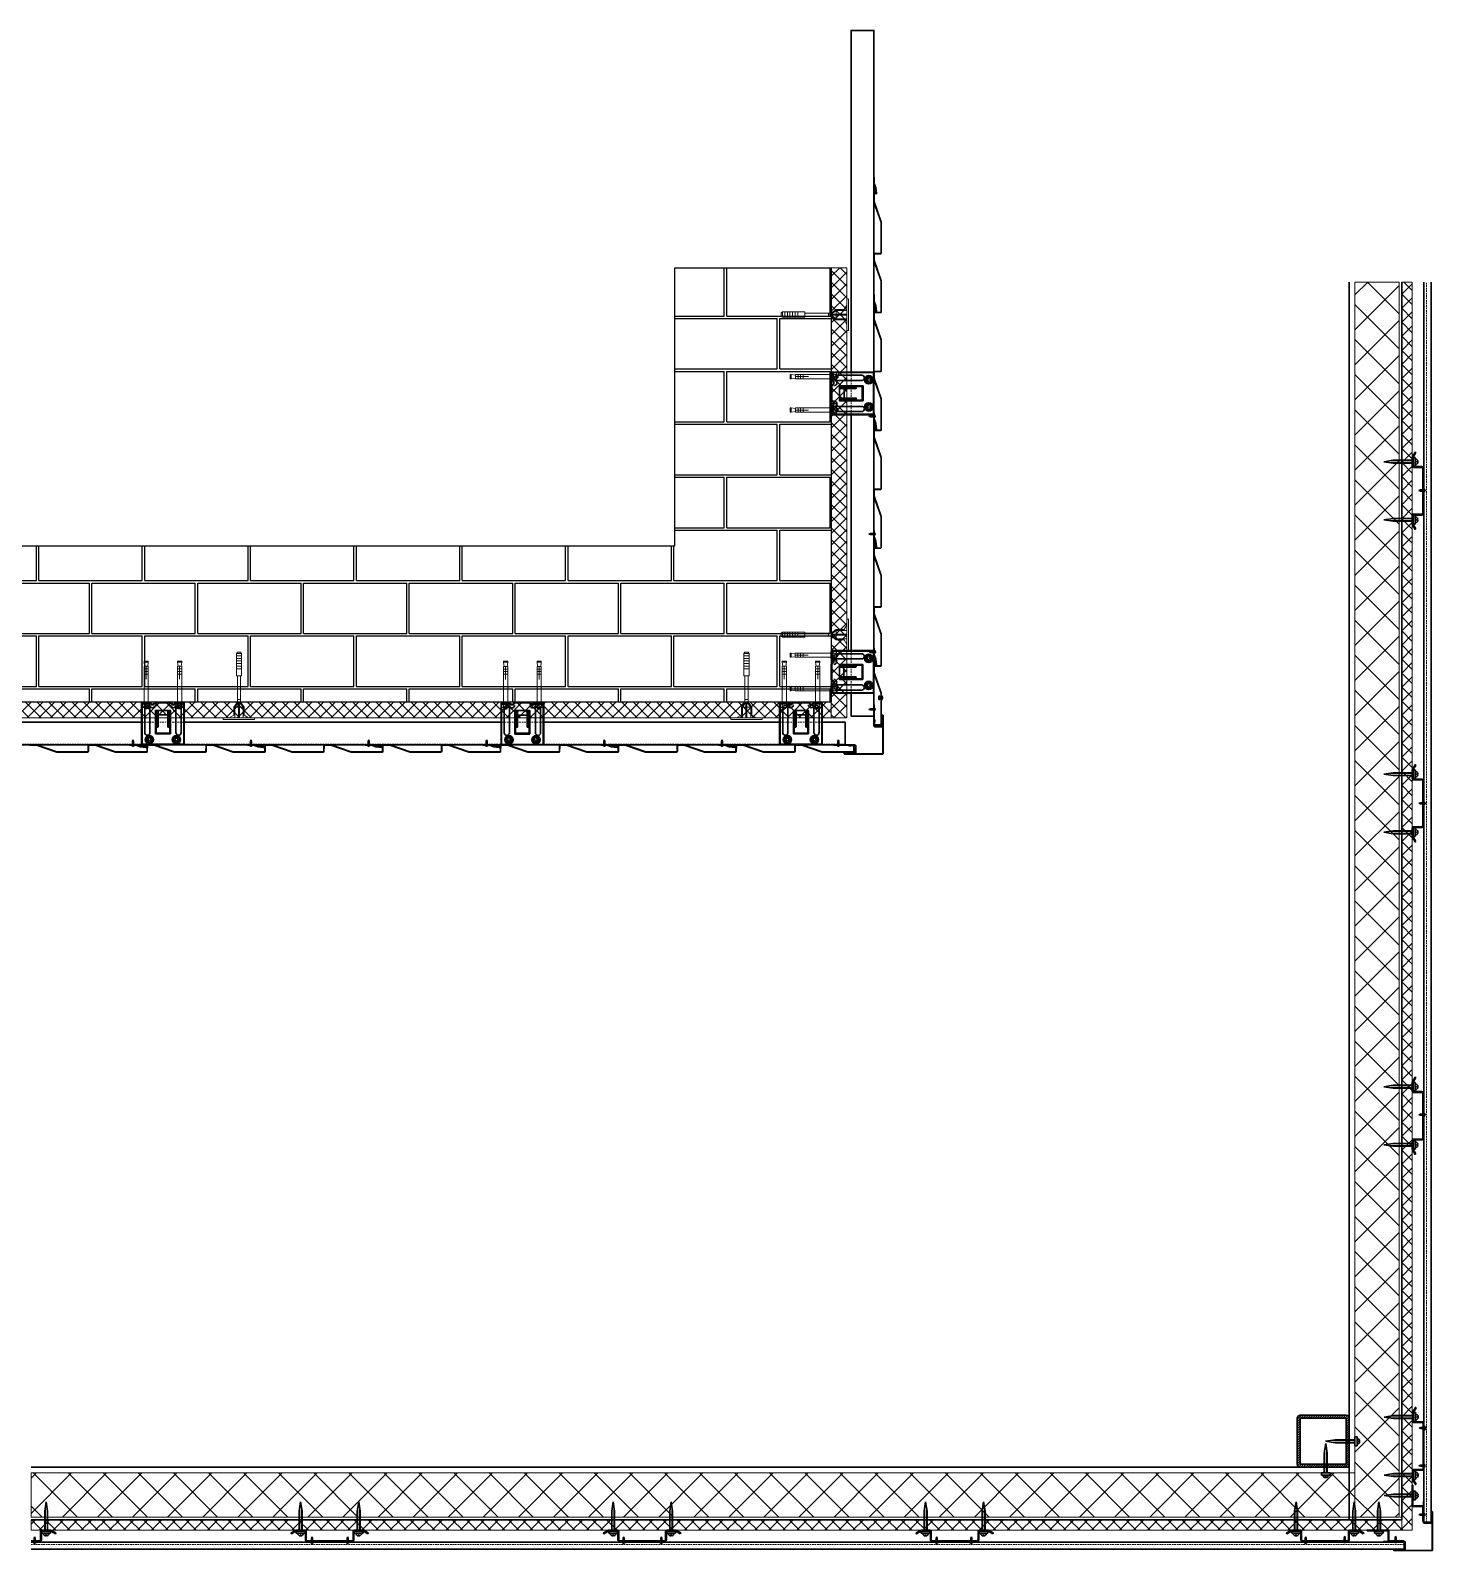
# Model space of a CAD drawing. Header units: millimetres. Extents: x 3616 to 17812, y 1698 to 9799.
# Drawn here: x 9871 to 12563, y 1841 to 4760 of the extents above; entities that cross this region are included whole.
import ezdxf

# ---------------------------------------------------------------- set-up
doc = ezdxf.new("R2010")
doc.units = ezdxf.units.MM
doc.linetypes.add('ACAD_ISO02W100', pattern=[15, 12, -3])
doc.linetypes.add('невидимая2', pattern=[4.7625, 3.175, -1.5875])
for name, color, linetype, lineweight in [('1', 250, 'Continuous', 30), ('2', 5, 'Continuous', 30), ('3', 4, 'Continuous', 15), ('30', 233, 'Continuous', 5), ('4', 233, 'Continuous', 30), ('6', 191, 'Continuous', 30), ('An', 6, 'Continuous', 20), ('brackets 80х80', 250, 'Continuous', 30), ('d1', 4, 'Continuous', 5), ('hidden', 30, 'невидимая2', 5), ('L100', 4, 'Continuous', 30), ('Plofile 2', 250, 'Continuous', 30), ('Siding', 3, 'Continuous', 30)]:
    doc.layers.add(name, color=color, linetype=linetype, lineweight=lineweight)
doc.layers.add('wall2', color=250, linetype='Continuous')
pattern_1 = [(45, (-6723.113, -10911.51), (-33.67596, 33.67596), []), (135, (-6723.113, -10911.51), (-33.67596, -33.67596), [])]

# ---------------------------------------------------------------- blocks, each defined once
blk = doc.blocks.new('deco')
at = {"layer": '3'}
for p, q in [((-0.292, 0), (-0.292, 1.201)), ((0.293, 0), (0.293, 1.201))]:
    blk.add_line(p, q, dxfattribs=at)
at = {"layer": '4'}
for p, q in [((0, 1.485), (-0.5, 1)), ((-0.5, 0), (-0.5, 1)), ((0, 1.485), (0.5, 1)), ((0.5, 0), (0.5, 1)), ((0.5, 0), (-0.5, 0)), ((1.519, 0), (-1.519, 0)), ((-1.519, 0), (-1.519, -0.111)), ((-1.519, -0.111), (1.519, -0.111)), ((-0.084, -0.233), (-0.455, -0.233)), ((0.084, -0.166), (-0.084, -0.166)), ((-0.084, -0.166), (-0.084, -0.233)), ((0.084, -0.233), (0.084, -0.166)), ((0.455, -0.233), (0.084, -0.233)), ((1.519, -0.111), (1.519, 0))]:
    blk.add_line(p, q, dxfattribs=at)
for major_axis, start_param, end_param in [((-1.519, 0), 0.791077, 1.266344), ((1.519, 0), -1.266344, -0.791077)]:
    blk.add_ellipse((0, 0.245), major_axis=major_axis, ratio=0.329918, start_param=start_param, end_param=end_param, dxfattribs=at)
blk = doc.blocks.new('8х70')
at = {"layer": 'An'}
for p, q in [((-4, 3), (-4, 9)), ((-4, 2.6), (-4, 3)), ((-4, 1), (-4, 1.6)), ((-3, 11), (-2, 12)), ((-2, 12), (2, 12)), ((3, 11), (2, 12)), ((4, 3), (4, 9)), ((4, 2.4), (4, 3)), ((4, 1), (4, 1.4)), ((-4, -55), (4, -55)), ((0, -70), (0, -45)), ((-4, -60), (4, -60)), ((-4, -65), (4, -65)), ((-4, -78), (-3, -70)), ((4, -78), (3, -70))]:
    blk.add_line(p, q, dxfattribs=at)
at = {"layer": 'An', "lineweight": 5}
for p, q in [((-2, 12), (-2, 9)), ((2, 12), (2, 9))]:
    blk.add_line(p, q, dxfattribs=at)
at = {"layer": 'An'}
for points in [[(-7.6, 0), (7.6, 0), (7.6, 1), (-7.6, 1)], [(-7, 3), (7, 3), (7, 9), (-7, 9)], [(-4, 0), (4, 0), (4, -70), (-4, -70)], [(-3, 9), (3, 9), (3, 11), (-3, 11)], [(-4, -80), (4, -80), (4, -78), (-4, -78)]]:
    blk.add_lwpolyline(points, close=True, dxfattribs=at)
for points in [[(-7, 3), (0, 2), (0, 1), (-7, 2), (-7, 3)], [(0, 3), (7, 2), (7, 1), (0, 2), (0, 3)]]:
    blk.add_lwpolyline(points, dxfattribs=at)
blk = doc.blocks.new('AN1')
at = {"color": 0, "linetype": 'ACAD_ISO02W100', "lineweight": 13, "ltscale": 5}
for p, q in [((-276.1, 96.7), (-266, 96.7)), ((-276.1, 92.2), (-266, 92.2)), ((-276.1, 87.2), (-266, 87.2)), ((-276.1, 82.2), (-266, 82.2)), ((-276.1, 77.1), (-266, 77.1)), ((-276.1, 72.1), (-266, 72.1)), ((-276.1, 67.1), (-266, 67.1)), ((-274.2, 8.3), (-268.2, 8.3)), ((-270.2, 3.2), (-270.2, -27)), ((-281, -6.8), (-261.1, -6.8))]:
    blk.add_line(p, q, dxfattribs=at)
blk.add_lwpolyline([(-276.1, 53.7), (-266, 53.7), (-266, 96.7), (-267.9, 98.9), (-274.5, 98.9), (-276.1, 96.7)], close=True, dxfattribs=at)
for points in [[(-274.2, 53.7), (-274.2, 3.2), (-281, -6.8), (-281, -22.2), (-290.1, -27)], [(-253, -27), (-261.1, -22.2), (-261.1, -6.8), (-268.2, 3.2), (-268.2, 53.7)], [(-278.9, -27), (-278.9, -6.8), (-272.2, 3.2), (-272.2, -27)], [(-270.2, 3.2), (-263.1, -6.8), (-263.1, -27)], [(-301.4, -30), (-241, -30), (-241, -27), (-301.4, -27), (-301.4, -30)]]:
    blk.add_lwpolyline(points, dxfattribs=at)
blk = doc.blocks.new('R1')
at = {"layer": '6'}
for points in [[(9082.7, 701.5), (9078, 698.8), (9078, 693.3), (9082.7, 690.5), (9087.5, 693.3), (9087.5, 698.8)], [(9134.7, 701.5), (9130, 698.8), (9130, 693.3), (9134.7, 690.5), (9139.5, 693.3), (9139.5, 698.8)]]:
    blk.add_lwpolyline(points, close=True, dxfattribs=at)
for centre, radius in [((9082.7, 696), 8), ((9082.7, 696), 6.5), ((9082.7, 696), 5.5), ((9082.7, 696), 4.76), ((9134.7, 696), 8), ((9134.7, 696), 6.5), ((9134.7, 696), 5.5), ((9134.7, 696), 4.76)]:
    blk.add_circle(centre, radius, dxfattribs=at)
at = {"layer": 'brackets 80х80'}
blk.add_line((9095.7, 648.6), (9121.7, 648.6), dxfattribs=at)
for points in [[(9124.9, 625.7, -0.648545), (9132.5, 625.4, 0.31825), (9134.4, 624), (9147.7, 624, 0.414214), (9149.7, 626), (9149.7, 705), (9067.7, 705), (9067.7, 626, 0.414214), (9069.7, 624), (9083.1, 624, 0.31825), (9085, 625.4, -0.708231), (9092.5, 625.4, 0.31825), (9094.4, 624), (9122.7, 624, 0.282892), (9124.9, 625.7), (9124.9, 625.7)], [(9068.7, 705), (9068.7, 627, 0.414214), (9070.7, 625), (9082.4, 625, 0.290053), (9084.2, 626.2, -0.633394), (9093.3, 626.2, 0.290053), (9095.1, 625), (9122.4, 625, 0.290053), (9124.2, 626.2, -0.633394), (9133.3, 626.2, 0.290053), (9135.1, 625), (9146.7, 625, 0.414214), (9148.7, 627), (9148.7, 705)], [(9096.6, 640.8), (9097.5, 642.2), (9097.5, 671.2, -1), (9099.5, 671.2), (9099.5, 642.2), (9100.5, 640.8)], [(9120.9, 640.8), (9119.9, 642.2), (9119.9, 671.2, 1), (9117.9, 671.2), (9117.9, 642.2), (9117, 640.8)], [(9082.5, 630.4, 0.317681), (9083.7, 630.9, -0.786444), (9093.7, 630.9, 0.315935), (9095.2, 630.4, 1.393721)], [(9135, 630.4, -0.317681), (9133.7, 630.9, 0.786444), (9123.7, 630.9, -0.315935), (9122.3, 630.4, -1.393721)]]:
    blk.add_lwpolyline(points, format="xyb", dxfattribs=at)
for points in [[(9073.7, 682.5, -1), (9083.7, 682.5), (9083.7, 635.5, -1), (9073.7, 635.5)], [(9133.7, 682.5, -1), (9143.7, 682.5), (9143.7, 635.5, -1), (9133.7, 635.5)]]:
    blk.add_lwpolyline(points, format="xyb", close=True, dxfattribs=at)
for points in [[(9094.2, 685), (9094.2, 640), (9123.2, 640), (9123.2, 685)], [(9094.2, 685), (9123.2, 685)], [(9094.2, 640), (9095.7, 648.6), (9095.7, 683.5), (9121.7, 683.5), (9121.7, 648.6), (9123.2, 640)]]:
    blk.add_lwpolyline(points, dxfattribs=at)
at = {"layer": 'hidden'}
for points in [[(9078.8, 694, -0.8), (9078.8, 698), (9086.6, 698, -0.8), (9086.6, 694)], [(9130.8, 694, -0.8), (9130.8, 698), (9138.6, 698, -0.8), (9138.6, 694)]]:
    blk.add_lwpolyline(points, format="xyb", close=True, dxfattribs=at)
for centre in [(9082.7, 696), (9134.7, 696)]:
    blk.add_circle(centre, 2, dxfattribs=at)
blk = doc.blocks.new('2')
at = {"layer": '2'}
for p, q in [((-0.5, 1.75), (0.5, 1.75)), ((0.34, -0.52), (-0.34, -0.52))]:
    blk.add_line(p, q, dxfattribs=at)
blk.add_lwpolyline([(1.12, 0), (-1.12, 0), (-1.12, -0.13, 0.414214), (-1, -0.25), (1, -0.25, 0.414214), (1.12, -0.13)], format="xyb", close=True, dxfattribs=at)
blk.add_lwpolyline([(-0.5, 0), (0.5, 0), (0.5, 1), (-0.5, 1)], close=True, dxfattribs=at)
for centre, radius, start, end in [((-0.5, 1.38), 0.375, 90, 270), ((0.5, 1.38), 0.375, 270, 90), ((0, 0.55), 1.13, 225.32539, 252.55614), ((0, 0.55), 1.13, 287.44386, 314.67461)]:
    blk.add_arc(centre, radius, start, end, dxfattribs=at)

msp = doc.modelspace()

# ---------------------------------------------------------------- hatches: boundary and pattern name
h = msp.add_hatch()
h.set_pattern_fill('AR-B816C', color=253, scale=0.5, style=0)
h.set_pattern_definition([(0, (-11448.93, -6766.44), (101.6, 101.6), [198.4375, -4.7625]), (0, (-11550.53, -6761.68), (101.6, 101.6), [198.4375, -4.7625]), (90, (-11448.93, -6766.44), (-101.6, 101.6), [-106.3625, 96.8375]), (90, (-11453.69, -6766.44), (-101.6, 101.6), [-106.3625, 96.8375])])
h.paths.add_polyline_path([(11408.4, 4304), (11408.4, 3469.8), (8121.7, 3469.8), (8121.7, 3769.8), (11108.4, 3769.8), (11108.4, 4304)])
at = {"layer": '30', "lineweight": 5}
h = msp.add_hatch(dxfattribs=at)
h.set_pattern_fill('ANSI37', color=256, scale=5, style=0)
h.set_pattern_definition([(45, (5947.146, 3630.804), (-11.22532, 11.22532), []), (135, (5947.146, 3630.804), (-11.22532, -11.22532), [])])
h.paths.add_polyline_path([(11408.4, 4304), (11438.4, 4304), (11438.4, 3439.8), (11408.4, 3439.8)])
at = {"layer": '30'}
h = msp.add_hatch(dxfattribs=at)
h.set_pattern_fill('ANSI37', color=256, scale=15, style=0)
h.set_pattern_definition(pattern_1)
h.paths.add_polyline_path([(12414.2, 4276.4), (12414.2, 1904.7), (12499.3, 1904.7), (12499.3, 4276.4)])
h = msp.add_hatch(dxfattribs=at)
h.set_pattern_fill('ANSI37', color=24, scale=6, style=0)
h.set_pattern_definition([(45, (7816.51, -8894.072), (-13.470384, 13.470384), []), (135, (7816.51, -8894.072), (-13.470384, -13.470384), [])])
h.paths.add_polyline_path([(12524.2, 4276.4), (12524.2, 1879.7), (12504.2, 1879.7), (12504.2, 4276.4)])
at = {"layer": '30', "lineweight": 5}
h = msp.add_hatch(dxfattribs=at)
h.set_pattern_fill('ANSI37', color=256, scale=5, style=0)
h.set_pattern_definition([(225, (11247.347, 8931.005), (-11.22532, 11.22532), []), (135, (11247.347, 8931.005), (11.22532, 11.22532), [])])
h.paths.add_polyline_path([(8167.9, 3469.8), (8167.9, 3439.8), (11408.4, 3439.8), (11408.4, 3469.8)])
at = {"layer": '30'}
h = msp.add_hatch(dxfattribs=at)
h.set_pattern_fill('ANSI37', color=256, scale=15, style=0)
h.set_pattern_definition(pattern_1)
h.paths.add_polyline_path([(9872.3, 1904.7), (12414.2, 1904.7), (12414.2, 1989.7), (9872.3, 1989.7)])
h = msp.add_hatch(dxfattribs=at)
h.set_pattern_fill('ANSI37', color=24, scale=6, style=0)
h.set_pattern_definition([(45, (-29200.942, -8894.072), (-13.470384, 13.470384), []), (135, (-29200.942, -8894.072), (-13.470384, -13.470384), [])])
h.paths.add_polyline_path([(9872.3, 1879.7), (9872.3, 1899.7), (12504.2, 1899.7), (12504.2, 1879.7)])
at = {"layer": 'd1'}
h = msp.add_hatch(dxfattribs=at)
h.set_pattern_fill('ANSI31', color=256, style=0)
h.set_pattern_definition([(45, (56477.9928, -24057.178), (-2.24506403, 2.24506403), [])])
h.paths.add_polyline_path([(12309.2, 2006.7), (12397.2, 2006.7), (12397.2, 2094.7), (12309.2, 2094.7)], flags=16)
edge = h.paths.add_edge_path()
edge.add_line((12309.2, 2000.7), (12397.2, 2000.7))
edge.add_arc((12397.2, 2006.7), 6, 270, 360)
edge.add_line((12403.2, 2006.7), (12403.2, 2094.7))
edge.add_arc((12397.2, 2094.7), 6, 0, 90)
edge.add_line((12397.2, 2100.7), (12309.2, 2100.7))
edge.add_arc((12309.2, 2094.7), 6, 90, 180)
edge.add_line((12303.2, 2094.7), (12303.2, 2006.7))
edge.add_arc((12309.2, 2006.7), 6, 180, 270)

# ---------------------------------------------------------------- linework, layer by layer
at = {"color": 253}
msp.add_lwpolyline([(11408.4, 4304), (11408.4, 3469.8), (8121.7, 3469.8), (8121.7, 3769.8), (11108.4, 3769.8), (11108.4, 4304)], close=True, dxfattribs=at)
at = {"color": 1}
msp.add_lwpolyline([(11505.1, 3469.5), (11505.1, 3487), (11491.6, 3526), (11491.6, 3539), (11491.6, 3551.5), (11491.6, 3551.5, -1), (11493.6, 3551.5), (11494.2, 3545.7, -0.079849), (11494.1, 3544.2, 0.012939), (11493.7, 3543, 0.242715), (11493.8, 3541.7, 0.256034), (11495, 3541, 0.412321), (11496, 3542), (11494.9, 3552.5), (11491.7, 3561.2, -0.074412), (11491.6, 3562.1), (11491.6, 3572.8), (11491.1, 3572.8), (11491.1, 3562.1, 0.074412), (11491.2, 3561), (11494.4, 3552.4), (11495.5, 3542, -0.398209), (11495, 3541.5, -0.253287), (11494.2, 3541.9, -0.247026), (11494.2, 3542.8, -0.013633), (11494.6, 3544, 0.081757), (11494.7, 3545.7), (11494.1, 3551.5, 0.990058), (11491.1, 3551.5), (11491.1, 3539), (11491.1, 3525.9), (11504.6, 3486.9), (11504.6, 3469.5)], format="xyb", close=True, dxfattribs=at)
at = {"layer": '1'}
for points in [[(12530.8, 3802.3), (12525.8, 3810.9, -0.131652), (12525.7, 3811.2), (12525.7, 3828.6, -0.414214), (12526.2, 3829.1), (12542.2, 3829.1, 0.414214), (12545.7, 3832.6), (12545.7, 3918.6, 0.414214), (12542.2, 3922.1), (12526.2, 3922.1, -0.414214), (12525.7, 3922.6), (12525.7, 3940.1, -0.131652), (12525.8, 3940.3), (12530.8, 3949), (12529.5, 3949.7), (12529.5, 3949.7), (12529.5, 3949.7), (12524.5, 3941.1, 0.131652), (12524.2, 3940.1), (12524.2, 3922.6, 0.414214), (12526.2, 3920.6), (12542.2, 3920.6, -0.414214), (12544.2, 3918.6), (12544.2, 3832.6, -0.414214), (12542.2, 3830.6), (12526.2, 3830.6, 0.414214), (12524.2, 3828.6), (12524.2, 3811.2, 0.131652), (12524.5, 3810.2), (12529.5, 3801.5)], [(12530.8, 3202.3), (12525.8, 3210.9, -0.131652), (12525.7, 3211.2), (12525.7, 3228.6, -0.414214), (12526.2, 3229.1), (12542.2, 3229.1, 0.414214), (12545.7, 3232.6), (12545.7, 3318.6, 0.414214), (12542.2, 3322.1), (12526.2, 3322.1, -0.414214), (12525.7, 3322.6), (12525.7, 3340.1, -0.131652), (12525.8, 3340.3), (12530.8, 3349), (12529.5, 3349.7), (12529.5, 3349.7), (12529.5, 3349.7), (12524.5, 3341.1, 0.131652), (12524.2, 3340.1), (12524.2, 3322.6, 0.414214), (12526.2, 3320.6), (12542.2, 3320.6, -0.414214), (12544.2, 3318.6), (12544.2, 3232.6, -0.414214), (12542.2, 3230.6), (12526.2, 3230.6, 0.414214), (12524.2, 3228.6), (12524.2, 3211.2, 0.131652), (12524.5, 3210.2), (12529.5, 3201.5)], [(12530.8, 2602.3), (12525.8, 2610.9, -0.131652), (12525.7, 2611.2), (12525.7, 2628.6, -0.414214), (12526.2, 2629.1), (12542.2, 2629.1, 0.414214), (12545.7, 2632.6), (12545.7, 2718.6, 0.414214), (12542.2, 2722.1), (12526.2, 2722.1, -0.414214), (12525.7, 2722.6), (12525.7, 2740.1, -0.131652), (12525.8, 2740.3), (12530.8, 2749), (12529.5, 2749.7), (12529.5, 2749.7), (12529.5, 2749.7), (12524.5, 2741.1, 0.131652), (12524.2, 2740.1), (12524.2, 2722.6, 0.414214), (12526.2, 2720.6), (12542.2, 2720.6, -0.414214), (12544.2, 2718.6), (12544.2, 2632.6, -0.414214), (12542.2, 2630.6), (12526.2, 2630.6, 0.414214), (12524.2, 2628.6), (12524.2, 2611.2, 0.131652), (12524.5, 2610.2), (12529.5, 2601.5)], [(12531.4, 1968.1), (12526.4, 1976.7, -0.131652), (12526.4, 1977), (12526.4, 1994.4, -0.414214), (12526.9, 1994.9), (12542.9, 1994.9, 0.414214), (12546.4, 1998.4), (12546.4, 2084.4, 0.414214), (12542.9, 2087.9), (12526.9, 2087.9, -0.414214), (12526.4, 2088.4), (12526.4, 2105.9, -0.131652), (12526.4, 2106.1), (12531.4, 2114.8), (12530.1, 2115.5), (12530.1, 2115.5), (12530.1, 2115.5), (12525.1, 2106.9, 0.131652), (12524.9, 2105.9), (12524.9, 2088.4, 0.414214), (12526.9, 2086.4), (12542.9, 2086.4, -0.414214), (12544.9, 2084.4), (12544.9, 1998.4, -0.414214), (12542.9, 1996.4), (12526.9, 1996.4, 0.414214), (12524.9, 1994.4), (12524.9, 1977, 0.131652), (12525.1, 1976), (12530.1, 1967.3)], [(10518.7, 1873.2), (10510.1, 1878.1, 0.131652), (10509.9, 1878.2), (10492.4, 1878.2, 0.414214), (10491.9, 1877.7), (10491.9, 1861.7, -0.414214), (10488.4, 1858.2), (10402.4, 1858.2, -0.414214), (10398.9, 1861.7), (10398.9, 1877.7, 0.414214), (10398.4, 1878.2), (10380.9, 1878.2, 0.131652), (10380.7, 1878.1), (10372, 1873.2), (10371.3, 1874.5), (10371.3, 1874.5), (10371.3, 1874.5), (10379.9, 1879.4, -0.131652), (10380.9, 1879.7), (10398.4, 1879.7, -0.414214), (10400.4, 1877.7), (10400.4, 1861.7, 0.414214), (10402.4, 1859.7), (10488.4, 1859.7, 0.414214), (10490.4, 1861.7), (10490.4, 1877.7, -0.414214), (10492.4, 1879.7), (10509.9, 1879.7, -0.131652), (10510.9, 1879.4), (10519.5, 1874.5)], [(11118.7, 1873.2), (11110.1, 1878.1, 0.131652), (11109.9, 1878.2), (11092.4, 1878.2, 0.414214), (11091.9, 1877.7), (11091.9, 1861.7, -0.414214), (11088.4, 1858.2), (11002.4, 1858.2, -0.414214), (10998.9, 1861.7), (10998.9, 1877.7, 0.414214), (10998.4, 1878.2), (10980.9, 1878.2, 0.131652), (10980.7, 1878.1), (10972, 1873.2), (10971.3, 1874.5), (10971.3, 1874.5), (10971.3, 1874.5), (10979.9, 1879.4, -0.131652), (10980.9, 1879.7), (10998.4, 1879.7, -0.414214), (11000.4, 1877.7), (11000.4, 1861.7, 0.414214), (11002.4, 1859.7), (11088.4, 1859.7, 0.414214), (11090.4, 1861.7), (11090.4, 1877.7, -0.414214), (11092.4, 1879.7), (11109.9, 1879.7, -0.131652), (11110.9, 1879.4), (11119.5, 1874.5)], [(11718.7, 1873.2), (11710.1, 1878.1, 0.131652), (11709.9, 1878.2), (11692.4, 1878.2, 0.414214), (11691.9, 1877.7), (11691.9, 1861.7, -0.414214), (11688.4, 1858.2), (11602.4, 1858.2, -0.414214), (11598.9, 1861.7), (11598.9, 1877.7, 0.414214), (11598.4, 1878.2), (11580.9, 1878.2, 0.131652), (11580.7, 1878.1), (11572, 1873.2), (11571.3, 1874.5), (11571.3, 1874.5), (11571.3, 1874.5), (11579.9, 1879.4, -0.131652), (11580.9, 1879.7), (11598.4, 1879.7, -0.414214), (11600.4, 1877.7), (11600.4, 1861.7, 0.414214), (11602.4, 1859.7), (11688.4, 1859.7, 0.414214), (11690.4, 1861.7), (11690.4, 1877.7, -0.414214), (11692.4, 1879.7), (11709.9, 1879.7, -0.131652), (11710.9, 1879.4), (11719.5, 1874.5)], [(12430.1, 1873.2), (12421.5, 1878.1, 0.131652), (12421.2, 1878.2), (12403.8, 1878.2, 0.414214), (12403.3, 1877.7), (12403.3, 1861.7, -0.414214), (12399.8, 1858.2), (12313.8, 1858.2, -0.414214), (12310.3, 1861.7), (12310.3, 1877.7, 0.414214), (12309.8, 1878.2), (12292.3, 1878.2, 0.131652), (12292.1, 1878.1), (12283.4, 1873.2), (12282.7, 1874.5), (12282.7, 1874.5), (12282.7, 1874.5), (12291.3, 1879.4, -0.131652), (12292.3, 1879.7), (12309.8, 1879.7, -0.414214), (12311.8, 1877.7), (12311.8, 1861.7, 0.414214), (12313.8, 1859.7), (12399.8, 1859.7, 0.414214), (12401.8, 1861.7), (12401.8, 1877.7, -0.414214), (12403.8, 1879.7), (12421.2, 1879.7, -0.131652), (12422.2, 1879.4), (12430.9, 1874.5)]]:
    msp.add_lwpolyline(points, format="xyb", close=True, dxfattribs=at)
msp.add_lwpolyline([(9872.3, 1859.7), (9888.4, 1859.7, 0.414214), (9890.4, 1861.7), (9890.4, 1877.7, -0.414214), (9892.4, 1879.7), (9909.9, 1879.7, -0.131652), (9910.9, 1879.4), (9919.5, 1874.5), (9918.7, 1873.2), (9910.1, 1878.1, 0.131652), (9909.9, 1878.2), (9892.4, 1878.2, 0.414214), (9891.9, 1877.7), (9891.9, 1861.7, -0.414214), (9888.4, 1858.2), (9872.3, 1858.2)], format="xyb", dxfattribs=at)
at = {"layer": '2'}
for points in [[(11446.6, 4712), (11446.6, 4759.6), (11490.6, 4759.6), (11490.6, 3443.1), (11446.6, 3443.1), (11446.6, 3486.9)], [(11446.6, 4103.7), (11446.6, 4712)], [(11446.6, 3568.9), (11446.6, 4021.7)], [(8225.4, 3431.6), (8169.3, 3431.6), (8169.3, 3387.6), (11435.1, 3387.6), (11435.1, 3431.6), (11391.3, 3431.6)], [(10084.1, 3431.6), (9500.6, 3431.6)], [(10774.4, 3431.6), (10166.1, 3431.6)], [(11309.3, 3431.6), (10856.4, 3431.6)]]:
    msp.add_lwpolyline(points, dxfattribs=at)
at = {"layer": '30'}
for points in [[(11408.4, 4304), (11438.4, 4304), (11438.4, 3439.8), (11408.4, 3439.8)], [(12414.2, 4276.4), (12414.2, 1904.7), (12499.3, 1904.7), (12499.3, 4276.4)], [(8167.9, 3469.8), (8167.9, 3439.8), (11408.4, 3439.8), (11408.4, 3469.8)], [(9872.3, 1904.7), (12414.2, 1904.7), (12414.2, 1989.7), (9872.3, 1989.7)]]:
    msp.add_lwpolyline(points, close=True, dxfattribs=at)
at = {"layer": '30', "color": 24}
msp.add_lwpolyline([(12524.2, 4276.4), (12524.2, 1879.7), (12504.2, 1879.7), (12504.2, 4276.4)], close=True, dxfattribs=at)
msp.add_lwpolyline([(9872.3, 1879.7), (9872.3, 1899.7), (12504.2, 1899.7), (12504.2, 1879.7), (9872.3, 1879.7)], dxfattribs=at)
at = {"layer": '6'}
for points in [[(11490.6, 3464.1), (11490.6, 3424.1, 0.414214), (11492.1, 3422.6), (11505.1, 3422.6, 0.414214), (11506.6, 3424.1), (11506.6, 3444.1, -0.414214), (11507.1, 3444.6, -0.414214), (11507.6, 3444.1), (11507.6, 3371.1, -0.414214), (11507.1, 3370.6), (11434.1, 3370.6, -0.414214), (11433.6, 3371.1, -0.414214), (11434.1, 3371.6), (11454.1, 3371.6, 0.414214), (11455.6, 3373.1), (11455.6, 3386.1, 0.414214), (11454.1, 3387.6), (11414.1, 3387.6), (11414.1, 3387.1), (11454.1, 3387.1, -0.414214), (11455.1, 3386.1), (11455.1, 3373.1, -0.414214), (11454.1, 3372.1), (11434.1, 3372.1, 0.414214), (11433.1, 3371.1), (11433.1, 3371.1, 0.414214), (11434.1, 3370.1), (11507.1, 3370.1, 0.414214), (11508.1, 3371.1), (11508.1, 3444.1, 0.414214), (11507.1, 3445.1), (11507.1, 3445.1, 0.414214), (11506.1, 3444.1), (11506.1, 3424.1, -0.414214), (11505.1, 3423.1), (11492.1, 3423.1, -0.414214), (11491.1, 3424.1), (11491.1, 3464.1)], [(12545.7, 1934.7), (12545.7, 1894.7, 0.414214), (12547.2, 1893.2), (12560.2, 1893.2, 0.414214), (12561.7, 1894.7), (12561.7, 1914.7, -0.414214), (12562.2, 1915.2, -0.414214), (12562.7, 1914.7), (12562.7, 1841.7, -0.414214), (12562.2, 1841.2), (12489.2, 1841.2, -0.414214), (12488.7, 1841.7, -0.414214), (12489.2, 1842.2), (12509.2, 1842.2, 0.414214), (12510.7, 1843.7), (12510.7, 1856.7, 0.414214), (12509.2, 1858.2), (12469.2, 1858.2), (12469.2, 1857.7), (12509.2, 1857.7, -0.414214), (12510.2, 1856.7), (12510.2, 1843.7, -0.414214), (12509.2, 1842.7), (12489.2, 1842.7, 0.414214), (12488.2, 1841.7), (12488.2, 1841.7, 0.414214), (12489.2, 1840.7), (12562.2, 1840.7, 0.414214), (12563.2, 1841.7), (12563.2, 1914.7, 0.414214), (12562.2, 1915.7), (12562.2, 1915.7, 0.414214), (12561.2, 1914.7), (12561.2, 1894.7, -0.414214), (12560.2, 1893.7), (12547.2, 1893.7, -0.414214), (12546.2, 1894.7), (12546.2, 1934.7)]]:
    msp.add_lwpolyline(points, format="xyb", close=True, dxfattribs=at)
at = {"layer": 'brackets 80х80'}
for points in [[(12525.4, 1966.5), (12525.4, 1926.5), (12545.4, 1926.5), (12545.4, 1897.5), (12544.2, 1897.5), (12544.2, 1925.3), (12524.2, 1925.3), (12524.2, 1966.5)], [(12437.8, 1878.5), (12477.8, 1878.5), (12477.8, 1858.5), (12506.8, 1858.5), (12506.8, 1859.7), (12479, 1859.7), (12479, 1879.7), (12437.8, 1879.7)]]:
    msp.add_lwpolyline(points, close=True, dxfattribs=at)
at = {"layer": 'hidden'}
for p, q in [((11489.4, 3443.1), (11489.4, 4759.6)), ((12547.2, 1895.4), (12547.2, 4276.4)), ((12551.6, 1895.4), (12551.6, 4276.4)), ((11435.1, 3388.8), (8169.3, 3388.8)), ((12403.2, 1989.7), (9872.3, 1989.7)), ((12504.2, 1904.7), (9872.3, 1904.7)), ((12508.5, 1856.7), (9872.3, 1856.7)), ((12508.5, 1852.3), (9872.3, 1852.3))]:
    msp.add_line(p, q, dxfattribs=at)
for points in [[(11446.6, 4022.7), (11446.6, 4102.7)], [(11446.6, 3487.9), (11446.6, 3567.9)], [(10165.1, 3431.6), (10085.1, 3431.6)], [(10855.4, 3431.6), (10775.4, 3431.6)], [(11390.3, 3431.6), (11310.3, 3431.6)]]:
    msp.add_lwpolyline(points, dxfattribs=at)
for points in [[(11490.6, 4020.2), (11490.6, 4017.2), (11491.1, 4017.2), (11491.1, 4020.2)], [(11490.6, 3794), (11490.6, 3791), (11491.1, 3791), (11491.1, 3794)], [(11490.6, 3567.8), (11490.6, 3564.8), (11491.1, 3564.8), (11491.1, 3567.8)], [(10066.5, 3387.6), (10069.5, 3387.6), (10069.5, 3387.1), (10066.5, 3387.1)], [(10292.7, 3387.6), (10295.7, 3387.6), (10295.7, 3387.1), (10292.7, 3387.1)], [(10518.9, 3387.6), (10521.9, 3387.6), (10521.9, 3387.1), (10518.9, 3387.1)], [(10745.1, 3387.6), (10748.1, 3387.6), (10748.1, 3387.1), (10745.1, 3387.1)], [(10971.3, 3387.6), (10974.3, 3387.6), (10974.3, 3387.1), (10971.3, 3387.1)], [(11197.4, 3387.6), (11200.4, 3387.6), (11200.4, 3387.1), (11197.4, 3387.1)]]:
    msp.add_lwpolyline(points, close=True, dxfattribs=at)
at = {"layer": 'L100'}
msp.add_lwpolyline([(12309.2, 2000.7), (12397.2, 2000.7, 0.414214), (12403.2, 2006.7), (12403.2, 2094.7, 0.414214), (12397.2, 2100.7), (12309.2, 2100.7, 0.414214), (12303.2, 2094.7), (12303.2, 2006.7, 0.414214)], format="xyb", close=True, dxfattribs=at)
msp.add_lwpolyline([(12309.2, 2000.7), (12397.2, 2000.7, 0.414214), (12403.2, 2006.7), (12403.2, 2094.7, 0.414214), (12397.2, 2100.7), (12309.2, 2100.7, 0.414214), (12303.2, 2094.7), (12303.2, 2006.7, 0.414214)], format="xyb", close=True, dxfattribs=at)
msp.add_lwpolyline([(12309.2, 2006.7), (12397.2, 2006.7), (12397.2, 2094.7), (12309.2, 2094.7)], close=True, dxfattribs=at)
msp.add_lwpolyline([(12309.2, 2006.7), (12397.2, 2006.7), (12397.2, 2094.7), (12309.2, 2094.7)], close=True, dxfattribs=at)
at = {"layer": 'Plofile 2'}
for points in [[(12504.2, 4276.4), (12504.2, 1899.7), (12403.2, 1899.7), (12403.2, 4276.4)], [(9872.3, 1899.7), (12504.2, 1899.7), (12504.2, 2000.7)], [(12403.2, 2000.7), (9872.3, 2000.7)]]:
    msp.add_lwpolyline(points, dxfattribs=at)
at = {"layer": 'Siding'}
for points in [[(11490.6, 4477.5), (11490.6, 4466.8, 0.074412), (11490.8, 4465.7), (11493.9, 4457.1), (11495, 4446.7, -0.398209), (11494.5, 4446.2, -0.253287), (11493.7, 4446.6, -0.247026), (11493.7, 4447.6, -0.013633), (11494.1, 4448.7, 0.081757), (11494.2, 4450.5), (11493.6, 4456.2, 0.990058), (11490.6, 4456.2), (11490.6, 4443.7), (11490.6, 4430.6), (11504.1, 4391.6), (11504.1, 4332.2, -0.377396), (11503, 4331.2), (11492.3, 4331.1, 0.413519), (11490.6, 4329.4), (11490.6, 4317.6), (11504.1, 4278.6), (11504.1, 4219.3, -0.404656), (11503, 4218.2), (11491.6, 4218), (11491.6, 4223.4), (11492, 4224.4), (11492, 4227.9), (11491.5, 4227.9), (11491.5, 4224.5), (11491.1, 4223.5), (11491.1, 4217.5), (11503, 4217.7, 0.405546), (11504.6, 4219.3), (11504.6, 4278.7), (11504.6, 4278.7), (11491.1, 4317.7), (11491.1, 4329.4), (11491.1, 4329.4, -0.414214), (11492.3, 4330.6), (11503, 4330.7), (11503, 4330.7, 0.382843), (11504.6, 4332.2), (11504.6, 4391.7), (11491.1, 4430.7), (11491.1, 4443.7), (11491.1, 4456.2), (11491.1, 4456.2, -1), (11493.1, 4456.2), (11493.7, 4450.4, -0.079849), (11493.6, 4448.9, 0.012939), (11493.2, 4447.7, 0.242715), (11493.3, 4446.4, 0.256034), (11494.5, 4445.7, 0.412321), (11495.5, 4446.7), (11494.4, 4457.2), (11491.2, 4465.9, -0.074412), (11491.1, 4466.8), (11491.1, 4477.5)], [(11490.6, 4251.4), (11490.6, 4240.6, 0.074412), (11490.8, 4239.6), (11493.9, 4230.9), (11495, 4220.5, -0.398209), (11494.5, 4220, -0.253287), (11493.7, 4220.5, -0.247026), (11493.7, 4221.4, -0.013633), (11494.1, 4222.6, 0.081757), (11494.2, 4224.3), (11493.6, 4230.1, 0.990058), (11490.6, 4230), (11490.6, 4217.5), (11490.6, 4204.5), (11504.1, 4165.5), (11504.1, 4106, -0.377396), (11503, 4105), (11492.3, 4104.9, 0.413519), (11490.6, 4103.2), (11490.6, 4091.5), (11504.1, 4052.5), (11504.1, 3993.1, -0.404656), (11503, 3992), (11491.6, 3991.9), (11491.6, 3997.3), (11492, 3998.3), (11492, 4001.8), (11491.5, 4001.8), (11491.5, 3998.4), (11491.1, 3997.4), (11491.1, 3991.4), (11503, 3991.5, 0.405546), (11504.6, 3993.1), (11504.6, 4052.5), (11504.6, 4052.5), (11491.1, 4091.5), (11491.1, 4103.2), (11491.1, 4103.2, -0.414214), (11492.3, 4104.4), (11503, 4104.5), (11503, 4104.5, 0.382843), (11504.6, 4106), (11504.6, 4165.5), (11491.1, 4204.5), (11491.1, 4217.5), (11491.1, 4230), (11491.1, 4230, -1), (11493.1, 4230), (11493.7, 4224.2, -0.079849), (11493.6, 4222.7, 0.012939), (11493.2, 4221.6, 0.242715), (11493.3, 4220.2, 0.256034), (11494.5, 4219.5, 0.412321), (11495.5, 4220.5), (11494.4, 4231), (11491.2, 4239.7, -0.074412), (11491.1, 4240.6), (11491.1, 4251.4)], [(11490.6, 4025.2), (11490.6, 4014.4, 0.074412), (11490.7, 4013.4), (11493.9, 4004.8), (11495, 3994.3, -0.398209), (11494.5, 3993.9, -0.253287), (11493.7, 3994.3, -0.247026), (11493.7, 3995.2, -0.013633), (11494.1, 3996.4, 0.081757), (11494.2, 3998.1), (11493.6, 4003.9, 0.990058), (11490.6, 4003.9), (11490.6, 3991.4), (11490.6, 3978.3), (11504.1, 3939.3), (11504.1, 3879.8, -0.377396), (11503, 3878.9), (11492.3, 3878.7, 0.413519), (11490.6, 3877), (11490.6, 3865.3), (11504.1, 3826.3), (11504.1, 3767, -0.404656), (11503, 3765.9), (11491.6, 3765.7), (11491.6, 3771.1), (11492, 3772.1), (11492, 3775.6), (11491.5, 3775.6), (11491.5, 3772.2), (11491.1, 3771.2), (11491.1, 3765.2), (11503, 3765.4, 0.405546), (11504.6, 3767), (11504.6, 3826.4), (11504.6, 3826.4), (11491.1, 3865.4), (11491.1, 3877), (11491.1, 3877, -0.414214), (11492.3, 3878.2), (11503, 3878.4), (11503, 3878.4, 0.382843), (11504.6, 3879.8), (11504.6, 3939.4), (11491.1, 3978.4), (11491.1, 3991.4), (11491.1, 4003.9), (11491.1, 4003.9, -1), (11493.1, 4003.9), (11493.7, 3998, -0.079849), (11493.6, 3996.5, 0.012939), (11493.2, 3995.4, 0.242715), (11493.3, 3994, 0.256034), (11494.5, 3993.4, 0.412321), (11495.5, 3994.4), (11494.4, 4004.9), (11491.2, 4013.5, -0.074412), (11491.1, 4014.4), (11491.1, 4025.2)], [(11490.6, 3799), (11490.6, 3788.2, 0.074412), (11490.7, 3787.2), (11493.9, 3778.6), (11495, 3768.2, -0.398209), (11494.5, 3767.7, -0.253287), (11493.7, 3768.1, -0.247026), (11493.7, 3769, -0.013633), (11494.1, 3770.2, 0.081757), (11494.2, 3771.9), (11493.6, 3777.7, 0.990058), (11490.6, 3777.7), (11490.6, 3765.2), (11490.6, 3752.1), (11504.1, 3713.1), (11504.1, 3653.7, -0.377396), (11503, 3652.7), (11492.3, 3652.5, 0.413519), (11490.6, 3650.8), (11490.6, 3639.1), (11504.1, 3600.1), (11504.1, 3540.8, -0.404656), (11503, 3539.7), (11492.1, 3539.5), (11492.1, 3544.9), (11492.5, 3545.9), (11492.5, 3549.4), (11492, 3549.4), (11492, 3546), (11491.6, 3545), (11491.6, 3539), (11503, 3539.2, 0.405546), (11504.6, 3540.8), (11504.6, 3600.2), (11504.6, 3600.2), (11491.1, 3639.2), (11491.1, 3650.8), (11491.1, 3650.8, -0.414214), (11492.3, 3652), (11503, 3652.2), (11503, 3652.2, 0.382843), (11504.6, 3653.6), (11504.6, 3713.2), (11491.1, 3752.2), (11491.1, 3765.2), (11491.1, 3777.7), (11491.1, 3777.7, -1), (11493.1, 3777.7), (11493.7, 3771.9, -0.079849), (11493.6, 3770.3, 0.012939), (11493.2, 3769.2, 0.242715), (11493.3, 3767.8, 0.256034), (11494.5, 3767.2, 0.412321), (11495.5, 3768.2), (11494.4, 3778.7), (11491.2, 3787.4, -0.074412), (11491.1, 3788.2), (11491.1, 3799)], [(11490.6, 3537.5), (11490.6, 3525.8), (11504.1, 3486.8), (11504.1, 3427.5, -0.404656), (11503, 3426.4), (11491.6, 3426.2), (11491.6, 3431.6), (11492, 3432.6), (11492, 3436.1), (11491.5, 3436.1), (11491.5, 3432.7), (11491.1, 3431.7), (11491.1, 3425.7), (11503, 3425.9, 0.405546), (11504.6, 3427.5), (11504.6, 3486.9), (11504.6, 3486.9), (11491.1, 3525.9), (11491.1, 3537.5)], [(10061.5, 3387.6), (10072.3, 3387.6, -0.074412), (10073.3, 3387.4), (10082, 3384.3), (10092.4, 3383.2, 0.398209), (10092.9, 3383.7, 0.253287), (10092.4, 3384.4, 0.247026), (10091.5, 3384.5, 0.013633), (10090.3, 3384, -0.081757), (10088.6, 3383.9), (10082.8, 3384.6, -0.990058), (10082.9, 3387.6), (10095.4, 3387.6), (10108.4, 3387.6), (10147.4, 3374.1), (10206.9, 3374.1, 0.377396), (10207.9, 3375.2), (10208, 3385.9, -0.413519), (10209.7, 3387.6), (10221.4, 3387.6), (10260.4, 3374.1), (10319.8, 3374.1, 0.404656), (10320.9, 3375.1), (10321, 3386.6), (10315.6, 3386.6), (10314.6, 3386.2), (10311.1, 3386.2), (10311.1, 3386.7), (10314.5, 3386.7), (10315.5, 3387.1), (10321.5, 3387.1), (10321.4, 3375.1, -0.405546), (10319.8, 3373.6), (10260.4, 3373.6), (10260.4, 3373.6), (10221.4, 3387.1), (10209.7, 3387.1), (10209.7, 3387.1, 0.414214), (10208.5, 3385.9), (10208.4, 3375.2), (10208.4, 3375.2, -0.382843), (10206.9, 3373.6), (10147.4, 3373.6), (10108.4, 3387.1), (10095.4, 3387.1), (10082.9, 3387.1), (10082.9, 3387.1, 1), (10082.9, 3385.1), (10088.7, 3384.4, 0.079849), (10090.2, 3384.5, -0.012939), (10091.3, 3384.9, -0.242715), (10092.7, 3384.9, -0.256034), (10093.4, 3383.7, -0.412321), (10092.4, 3382.7), (10081.9, 3383.8), (10073.2, 3386.9, 0.074412), (10072.3, 3387.1), (10061.5, 3387.1)], [(10287.7, 3387.6), (10298.5, 3387.6, -0.074412), (10299.5, 3387.4), (10308.1, 3384.3), (10318.6, 3383.2, 0.398209), (10319, 3383.7, 0.253287), (10318.6, 3384.4, 0.247026), (10317.7, 3384.5, 0.013633), (10316.5, 3384, -0.081757), (10314.8, 3383.9), (10309, 3384.6, -0.990058), (10309, 3387.6), (10321.5, 3387.6), (10334.6, 3387.6), (10373.6, 3374.1), (10433.1, 3374.1, 0.377396), (10434, 3375.2), (10434.2, 3385.9, -0.413519), (10435.9, 3387.6), (10447.6, 3387.6), (10486.6, 3374.1), (10545.9, 3374.1, 0.404656), (10547, 3375.1), (10547.2, 3386.6), (10541.8, 3386.6), (10540.8, 3386.2), (10537.3, 3386.2), (10537.3, 3386.7), (10540.7, 3386.7), (10541.7, 3387.1), (10547.7, 3387.1), (10547.5, 3375.1, -0.405546), (10545.9, 3373.6), (10486.5, 3373.6), (10486.5, 3373.6), (10447.5, 3387.1), (10435.9, 3387.1), (10435.9, 3387.1, 0.414214), (10434.7, 3385.9), (10434.5, 3375.2), (10434.5, 3375.2, -0.382843), (10433.1, 3373.6), (10373.5, 3373.6), (10334.5, 3387.1), (10321.5, 3387.1), (10309, 3387.1), (10309, 3387.1, 1), (10309, 3385.1), (10314.9, 3384.4, 0.079849), (10316.4, 3384.5, -0.012939), (10317.5, 3384.9, -0.242715), (10318.9, 3384.9, -0.256034), (10319.5, 3383.7, -0.412321), (10318.5, 3382.7), (10308, 3383.8), (10299.4, 3386.9, 0.074412), (10298.5, 3387.1), (10287.7, 3387.1)], [(10513.9, 3387.6), (10524.7, 3387.6, -0.074412), (10525.7, 3387.4), (10534.3, 3384.3), (10544.7, 3383.2, 0.398209), (10545.2, 3383.7, 0.253287), (10544.8, 3384.4, 0.247026), (10543.9, 3384.5, 0.013633), (10542.7, 3384, -0.081757), (10541, 3383.9), (10535.2, 3384.6, -0.990058), (10535.2, 3387.6), (10547.7, 3387.6), (10560.8, 3387.6), (10599.8, 3374.1), (10659.2, 3374.1, 0.377396), (10660.2, 3375.2), (10660.4, 3385.9, -0.413519), (10662.1, 3387.6), (10673.8, 3387.6), (10712.8, 3374.1), (10772.1, 3374.1, 0.404656), (10773.2, 3375.1), (10773.4, 3386.6), (10768, 3386.6), (10767, 3386.2), (10763.5, 3386.2), (10763.5, 3386.7), (10766.9, 3386.7), (10767.9, 3387.1), (10773.9, 3387.1), (10773.7, 3375.1, -0.405546), (10772.1, 3373.6), (10712.7, 3373.6), (10712.7, 3373.6), (10673.7, 3387.1), (10662.1, 3387.1), (10662.1, 3387.1, 0.414214), (10660.9, 3385.9), (10660.7, 3375.2), (10660.7, 3375.2, -0.382843), (10659.3, 3373.6), (10599.7, 3373.6), (10560.7, 3387.1), (10547.7, 3387.1), (10535.2, 3387.1), (10535.2, 3387.1, 1), (10535.2, 3385.1), (10541, 3384.4, 0.079849), (10542.5, 3384.5, -0.012939), (10543.7, 3384.9, -0.242715), (10545.1, 3384.9, -0.256034), (10545.7, 3383.7, -0.412321), (10544.7, 3382.7), (10534.2, 3383.8), (10525.5, 3386.9, 0.074412), (10524.7, 3387.1), (10513.9, 3387.1)], [(10740.1, 3387.6), (10750.8, 3387.6, -0.074412), (10751.9, 3387.4), (10760.5, 3384.3), (10770.9, 3383.2, 0.398209), (10771.4, 3383.7, 0.253287), (10771, 3384.4, 0.247026), (10770.1, 3384.5, 0.013633), (10768.9, 3384, -0.081757), (10767.2, 3383.9), (10761.4, 3384.6, -0.990058), (10761.4, 3387.6), (10773.9, 3387.6), (10787, 3387.6), (10826, 3374.1), (10885.4, 3374.1, 0.377396), (10886.4, 3375.2), (10886.6, 3385.9, -0.413519), (10888.3, 3387.6), (10900, 3387.6), (10939, 3374.1), (10998.3, 3374.1, 0.404656), (10999.4, 3375.1), (10999.6, 3386.6), (10994.2, 3386.6), (10993.2, 3386.2), (10989.7, 3386.2), (10989.7, 3386.7), (10993.1, 3386.7), (10994.1, 3387.1), (11000.1, 3387.1), (10999.9, 3375.1, -0.405546), (10998.3, 3373.6), (10938.9, 3373.6), (10938.9, 3373.6), (10899.9, 3387.1), (10888.3, 3387.1), (10888.3, 3387.1, 0.414214), (10887.1, 3385.9), (10886.9, 3375.2), (10886.9, 3375.2, -0.382843), (10885.5, 3373.6), (10825.9, 3373.6), (10786.9, 3387.1), (10773.9, 3387.1), (10761.4, 3387.1), (10761.4, 3387.1, 1), (10761.4, 3385.1), (10767.2, 3384.4, 0.079849), (10768.7, 3384.5, -0.012939), (10769.9, 3384.9, -0.242715), (10771.2, 3384.9, -0.256034), (10771.9, 3383.7, -0.412321), (10770.9, 3382.7), (10760.4, 3383.8), (10751.7, 3386.9, 0.074412), (10750.8, 3387.1), (10740.1, 3387.1)], [(10966.3, 3387.6), (10977, 3387.6, -0.074412), (10978, 3387.4), (10986.7, 3384.3), (10997.1, 3383.2, 0.398209), (10997.6, 3383.7, 0.253287), (10997.2, 3384.4, 0.247026), (10996.2, 3384.5, 0.013633), (10995.1, 3384, -0.081757), (10993.3, 3383.9), (10987.5, 3384.6, -0.990058), (10987.6, 3387.6), (11000.1, 3387.6), (11013.2, 3387.6), (11052.2, 3374.1), (11111.6, 3374.1, 0.377396), (11112.6, 3375.2), (11112.7, 3385.9, -0.413519), (11114.4, 3387.6), (11126.2, 3387.6), (11165.2, 3374.1), (11224.5, 3374.1, 0.404656), (11225.6, 3375.1), (11225.7, 3386.6), (11220.4, 3386.6), (11219.4, 3386.2), (11215.9, 3386.2), (11215.9, 3386.7), (11219.3, 3386.7), (11220.3, 3387.1), (11226.3, 3387.1), (11226.1, 3375.1, -0.405546), (11224.5, 3373.6), (11165.1, 3373.6), (11165.1, 3373.6), (11126.1, 3387.1), (11114.4, 3387.1), (11114.4, 3387.1, 0.414214), (11113.2, 3385.9), (11113.1, 3375.2), (11113.1, 3375.2, -0.382843), (11111.6, 3373.6), (11052.1, 3373.6), (11013.1, 3387.1), (11000.1, 3387.1), (10987.6, 3387.1), (10987.6, 3387.1, 1), (10987.6, 3385.1), (10993.4, 3384.4, 0.079849), (10994.9, 3384.5, -0.012939), (10996.1, 3384.9, -0.242715), (10997.4, 3384.9, -0.256034), (10998.1, 3383.7, -0.412321), (10997.1, 3382.7), (10986.6, 3383.8), (10977.9, 3386.9, 0.074412), (10977, 3387.1), (10966.3, 3387.1)], [(11192.4, 3387.6), (11203.2, 3387.6, -0.074412), (11204.2, 3387.4), (11212.9, 3384.3), (11223.3, 3383.2, 0.398209), (11223.8, 3383.7, 0.253287), (11223.3, 3384.4, 0.247026), (11222.4, 3384.5, 0.013633), (11221.2, 3384, -0.081757), (11219.5, 3383.9), (11213.7, 3384.6, -0.990058), (11213.8, 3387.6), (11226.3, 3387.6), (11239.3, 3387.6), (11278.3, 3374.1), (11337.8, 3374.1, 0.377396), (11338.8, 3375.2), (11338.9, 3385.9, -0.413519), (11340.6, 3387.6), (11352.3, 3387.6), (11391.3, 3374.1), (11450.7, 3374.1, 0.404656), (11451.8, 3375.1), (11451.9, 3386.6), (11446.5, 3386.6), (11445.5, 3386.2), (11442, 3386.2), (11442, 3386.7), (11445.4, 3386.7), (11446.4, 3387.1), (11452.4, 3387.1), (11452.3, 3375.1, -0.405546), (11450.7, 3373.6), (11391.3, 3373.6), (11391.3, 3373.6), (11352.3, 3387.1), (11340.6, 3387.1), (11340.6, 3387.1, 0.414214), (11339.4, 3385.9), (11339.3, 3375.2), (11339.3, 3375.2, -0.382843), (11337.8, 3373.6), (11278.3, 3373.6), (11239.3, 3387.1), (11226.3, 3387.1), (11213.8, 3387.1), (11213.8, 3387.1, 1), (11213.8, 3385.1), (11219.6, 3384.4, 0.079849), (11221.1, 3384.5, -0.012939), (11222.2, 3384.9, -0.242715), (11223.6, 3384.9, -0.256034), (11224.3, 3383.7, -0.412321), (11223.3, 3382.7), (11212.8, 3383.8), (11204.1, 3386.9, 0.074412), (11203.2, 3387.1), (11192.4, 3387.1)]]:
    msp.add_lwpolyline(points, format="xyb", close=True, dxfattribs=at)
for points in [[(12546.7, 4276.4), (12546.7, 1895.4), (12560.7, 1895.4), (12560.7, 4276.4)], [(9872.3, 1857.2), (12508.5, 1857.2), (12508.5, 1843.2), (9872.3, 1843.2)]]:
    msp.add_lwpolyline(points, dxfattribs=at)
msp.add_lwpolyline([(9869.2, 3387.6), (9882.3, 3387.6), (9921.3, 3374.1), (9980.7, 3374.1, 0.377396), (9981.7, 3375.2), (9981.8, 3385.9, -0.413519), (9983.5, 3387.6), (9995.3, 3387.6), (10034.3, 3374.1), (10093.6, 3374.1, 0.404656), (10094.7, 3375.1), (10094.9, 3386.6), (10089.5, 3386.6), (10088.5, 3386.2), (10085, 3386.2), (10085, 3386.7), (10088.4, 3386.7), (10089.4, 3387.1), (10095.4, 3387.1), (10095.2, 3375.1, -0.405546), (10093.6, 3373.6), (10034.2, 3373.6), (10034.2, 3373.6), (9995.2, 3387.1), (9983.5, 3387.1), (9983.5, 3387.1, 0.414214), (9982.3, 3385.9), (9982.2, 3375.2), (9982.2, 3375.2, -0.382843), (9980.7, 3373.6), (9921.2, 3373.6), (9882.2, 3387.1), (9869.2, 3387.1)], format="xyb", dxfattribs=at)

# ---------------------------------------------------------------- block references
at = {"layer": '1'}
for p, xscale, yscale, zscale, rotation in [((11491.1, 4018.7), 1.999999999999999, 7, 1.999999999999999, 89.9996890074694), ((12525.7, 3931.4), 5.5, 38, 5.5, 90), ((12547.2, 3876.2), 2, 7, 2, 89.99999999999132), ((12525.7, 3819.9), 5.5, 38, 5.5, 90), ((11491.1, 3792.5), 1.999999999999999, 7, 1.999999999999999, 89.9996890074694), ((11491.6, 3566.3), 1.999999999999999, 7, 1.999999999999999, 89.9996890074694), ((11491.1, 3455.9), -1.999999999999999, 7, 2, 89.9996890074992), ((12525.7, 3331.4), 5.5, 38, 5.5, 90), ((12547.2, 3275.6), 2, 7, 2, 89.99999999999132), ((12525.7, 3219.9), 5.5, 38, 5.5, 90), ((12525.7, 2731.4), 5.5, 38, 5.5, 90), ((12547.2, 2677.5), 2, 7, 2, 89.99999999999132), ((12525.7, 2619.9), 5.5, 38, 5.5, 90), ((12526.4, 2097.2), 5.5, 38, 5.5, 90), ((12547.9, 2075.9), 2, 7, 2, 89.99999999999132), ((12414.2, 2050.5), 5.5, 38, 5.5, 90), ((12526.4, 1985.7), 5.5, 38, 5.5, 90), ((12546.9, 2003.6), 2, 7, 2, 89.99999999999132), ((12526.4, 1946.5), 5.5, 38, 5.5, 90), ((12546.9, 1909.8), 2, 7, 2, 89.99999999999132)]:
    msp.add_blockref('deco', p, dxfattribs=dict(at, xscale=xscale, yscale=yscale, zscale=zscale, rotation=rotation))
for p, xscale, yscale, zscale in [((10068, 3387.1), -2, 7, 2), ((10294.2, 3387.1), -2, 7, 2), ((10520.4, 3387.1), -2, 7, 2), ((10746.6, 3387.1), -2, 7, 2), ((10972.8, 3387.1), -2, 7, 2), ((11198.9, 3387.1), -2, 7, 2), ((11422.2, 3387.1), 2, 7, 2), ((12358, 1989.7), 5.5, 38, 5.5), ((9901.1, 1878.2), 5.5, 38, 5.5), ((10389.7, 1878.2), 5.5, 38, 5.5), ((10501.1, 1878.2), 5.5, 38, 5.5), ((10989.7, 1878.2), 5.5, 38, 5.5), ((11101.1, 1878.2), 5.5, 38, 5.5), ((11589.7, 1878.2), 5.5, 38, 5.5), ((11701.1, 1878.2), 5.5, 38, 5.5), ((12301, 1878.2), 5.5, 38, 5.5), ((12412.5, 1878.2), 5.5, 38, 5.5), ((12460.2, 1878.2), 5.5, 38, 5.5), ((9878.9, 1856.7), 2, 7, 2), ((10411.6, 1856.7), 2, 7, 2), ((10479.9, 1856.7), 2, 7, 2), ((11010, 1856.7), 2, 7, 2), ((11082.2, 1856.7), 2, 7, 2), ((11611, 1856.7), 2, 7, 2), ((11677.6, 1856.7), 2, 7, 2), ((12319.5, 1856.7), 2, 7, 2), ((12394.4, 1857.7), 2, 7, 2), ((12492.3, 1857.7), 2, 7, 2)]:
    msp.add_blockref('deco', p, dxfattribs=dict(at, xscale=xscale, yscale=yscale, zscale=zscale))
at = {"layer": '6', "xscale": 4, "yscale": 3, "zscale": 4, "rotation": 90}
msp.add_blockref('2', (11505.1, 3478.2), dxfattribs=at)
at = {"layer": 'An', "xscale": -1, "rotation": 269.9996890074905}
for p in [(11409.7, 4094.9), (11409.7, 4030.6), (11409.4, 3559.9), (11409.4, 3495.6)]:
    msp.add_blockref('8х70', p, dxfattribs=at)
at = {"layer": 'An', "rotation": 180}
for p in [(10093, 3468.8), (10157.3, 3468.8), (10783.3, 3468.4), (10847.6, 3468.4), (11318.3, 3468.8), (11382.6, 3468.8)]:
    msp.add_blockref('8х70', p, dxfattribs=at)
at = {"layer": 'brackets 80х80', "xscale": -1, "rotation": 269.9996890074905}
for p in [(10784.6, -5046), (10784.3, -5580.9)]:
    msp.add_blockref('R1', p, dxfattribs=at)
at = {"layer": 'brackets 80х80', "rotation": 180}
for p in [(19233.9, 4093.8), (19924.2, 4093.5), (20459, 4093.8)]:
    msp.add_blockref('R1', p, dxfattribs=at)
at = {"layer": 'wall2', "lineweight": 20, "rotation": 90}
for p in [(11411.4, 4485), (11411.4, 3870.4)]:
    msp.add_blockref('AN1', p, dxfattribs=at)
at = {"layer": 'wall2', "lineweight": 20}
for p in [(10542.3, 3466.7), (11516.9, 3466.7)]:
    msp.add_blockref('AN1', p, dxfattribs=at)

doc.saveas('drawing.dxf')
